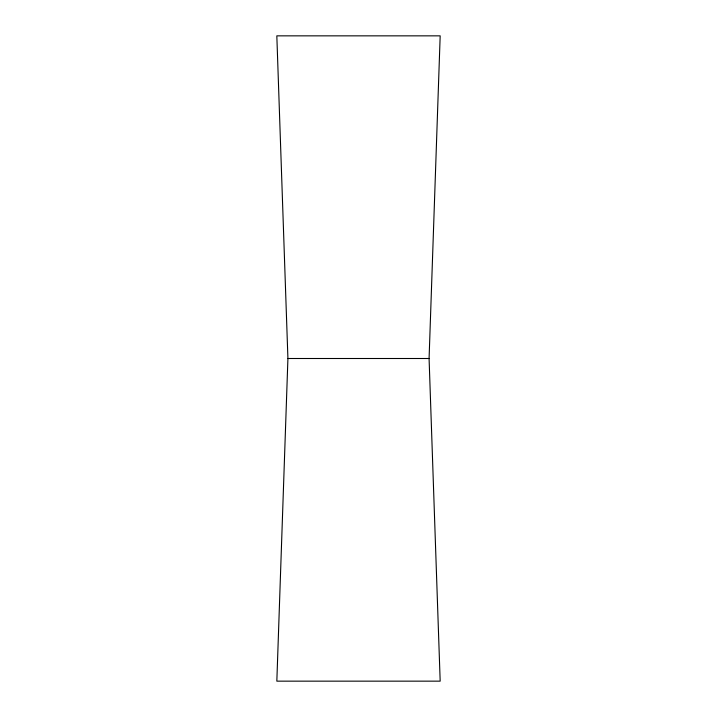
<?xml version="1.0" encoding="UTF-8"?>
<svg xmlns="http://www.w3.org/2000/svg" width="717" height="717" viewBox="0 0 717 717"><rect width="100%" height="100%" fill="white"/><g stroke="black" fill="none" stroke-linecap="round" stroke-linejoin="round"><path stroke-width="1.08" d="M287.92 358.5L276.834 681.15L440.175 681.15L429.08 358.5L440.175 35.85L276.825 35.85L287.92 358.5L429.08 358.5"/></g></svg>
